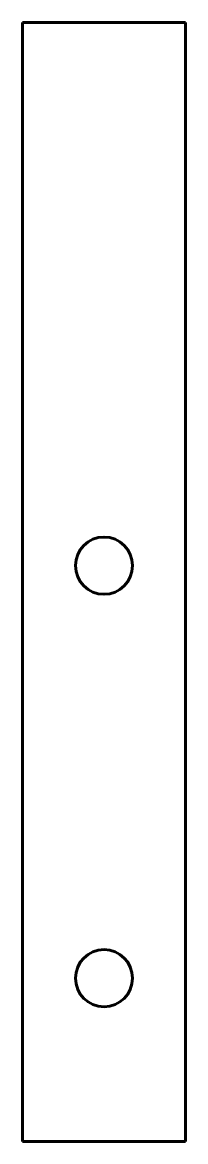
# Model space of a CAD drawing. Header units: millimetres. Extents: x 0 to 40, y 0 to 274.
import ezdxf

# ---------------------------------------------------------------- set-up
doc = ezdxf.new("R2010")
doc.units = ezdxf.units.MM
doc.linetypes.add('K5LT32768', pattern=[0])

msp = doc.modelspace()

# ---------------------------------------------------------------- linework, layer by layer
at = {"color": 150, "linetype": 'K5LT32768', "lineweight": 60, "true_color": 0x007fff}
for p, q in [((0, 274), (40, 274)), ((0, 0), (0, 274)), ((40, 274), (40, 0)), ((40, 0), (0, 0))]:
    msp.add_line(p, q, dxfattribs=at)
for centre in [(20, 141), (20, 40)]:
    msp.add_circle(centre, 7, dxfattribs=at)

doc.saveas('drawing.dxf')
